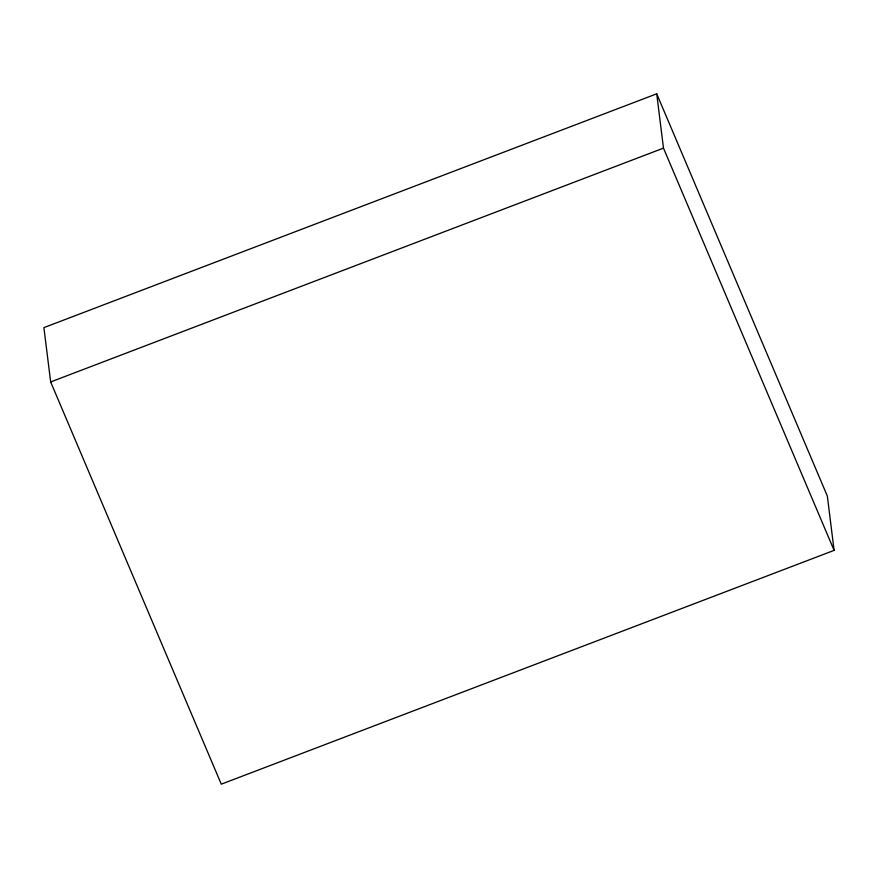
<?xml version="1.0" encoding="UTF-8"?>
<svg xmlns="http://www.w3.org/2000/svg" width="878" height="878" viewBox="0 0 878 878"><rect width="100%" height="100%" fill="white"/><g stroke="black" fill="none" stroke-linecap="round" stroke-linejoin="round"><path stroke-width="1.32" d="M656.722 93.814L43.9 327.626L50.661 381.941L221.278 784.186L834.1 550.374L827.339 496.059L656.722 93.814L663.483 148.13L834.1 550.374M50.661 381.941L663.483 148.13"/></g></svg>
